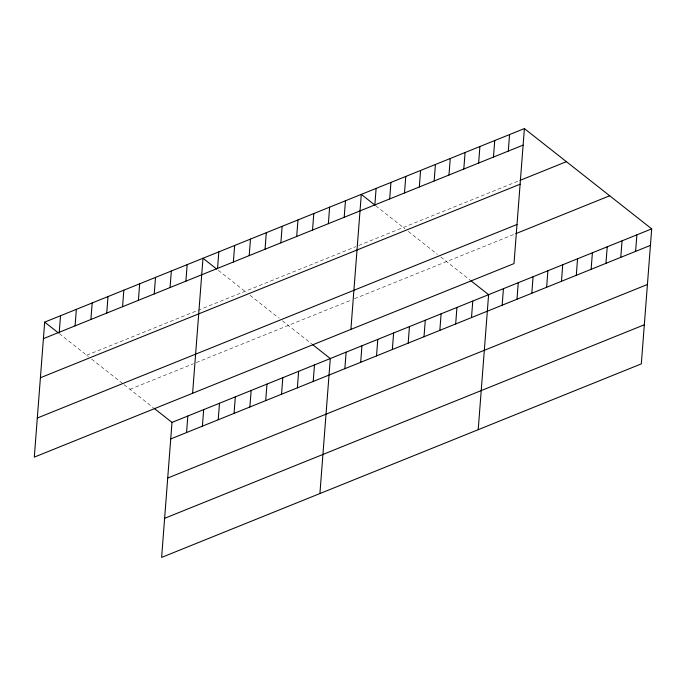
<?xml version="1.0" encoding="UTF-8"?>
<svg xmlns="http://www.w3.org/2000/svg" width="686" height="686" viewBox="0 0 686 686"><rect width="100%" height="100%" fill="white"/><g stroke="black" fill="none" stroke-linecap="round" stroke-linejoin="round"><path stroke-width="0.51" stroke-dasharray="3.43 2.57" d="M86.702 355.219L355.811 246.643M358.778 245.442L518.95 180.812M129.988 389.314L193.306 363.769M196.273 362.568L351.609 299.902M354.576 298.702L515.786 233.66M375.834 205.843L404.972 228.79M408.299 231.414L437.436 254.36M440.764 256.984L470.021 280.034M218.337 270.344L246.668 292.656M249.996 295.28L279.133 318.235M282.46 320.859L311.718 343.9M59.228 333.576L88.365 356.531M91.692 359.155L123.326 384.074M124.157 384.726L153.415 407.776"/><path stroke-width="1.03" d="M44.684 322.12L34.3 457.133L514.003 263.587L524.387 128.582L44.684 322.12L58.421 332.942M59.245 332.264L60.522 315.74M75.074 325.876L76.352 309.352M90.904 319.487L92.181 302.963M106.742 313.099L108.011 296.575M122.571 306.711L123.84 290.187M138.401 300.322L139.67 283.798M154.23 293.942L155.499 277.418M170.059 287.554L171.329 271.03M154.23 408.41L171.997 422.413L161.613 557.418L641.316 363.88L651.7 228.867L524.387 128.582M185.889 281.166L187.158 264.642M186.558 432.549L187.827 416.025M192.603 393.267L202.987 258.253L216.725 269.075M202.387 426.16L203.665 409.636M217.548 268.389L218.817 251.865M218.217 419.772L219.494 403.248M233.377 262.001L234.646 245.477M234.046 413.384L235.324 396.86M249.207 255.621L250.476 239.088M249.875 407.004L251.153 390.48M265.036 249.232L266.314 232.708M265.714 400.615L266.983 384.091M280.866 242.844L282.143 226.32M281.543 394.227L282.812 377.703M296.695 236.456L297.973 219.932M297.372 387.839L298.642 371.315M312.524 230.067L313.802 213.543M313.202 381.45L314.471 364.926M328.362 223.679L329.632 207.155M319.916 493.551L330.3 358.538L312.524 344.544M344.192 217.291L345.461 200.766M344.861 368.682L346.13 352.158M350.898 329.391L361.29 194.387L375.028 205.2M360.69 362.294L361.959 345.77M374.848 204.925L376.117 188.401M376.52 355.905L377.789 339.381M389.674 198.94L390.943 182.416M392.349 349.517L393.618 332.993M404.5 192.963L405.769 176.439M419.326 186.978L420.595 170.454M408.179 343.129L409.448 326.605M434.152 180.993L435.421 164.469M424.008 336.74L425.286 320.216M448.978 175.016L450.256 158.492M439.837 330.36L441.115 313.828M463.805 169.03L465.082 152.506M455.667 323.972L456.945 307.448M478.639 163.045L479.908 146.521M471.505 317.584L472.774 301.06M493.466 157.068L494.735 140.544M478.211 429.685L488.603 294.671L470.828 280.668M508.292 151.083L509.561 134.559M502.161 305.21L503.43 288.686M516.987 299.233L518.256 282.709M531.813 293.248L533.082 276.724M546.639 287.262L547.908 270.738M561.465 281.286L562.734 264.762M576.291 275.3L577.561 258.776M591.118 269.315L592.395 252.791M605.944 263.338L607.221 246.814M620.779 257.353L622.048 240.829M635.605 251.376L636.874 234.852M43.415 338.644L523.118 145.106M519.945 180.418L566.404 161.673M40.405 377.746L520.108 184.2M37.31 418.031L517.004 224.485M515.786 233.66L609.691 195.767M171.997 422.413L651.7 228.867M170.728 438.937L650.431 245.391M167.718 478.039L647.421 284.493M164.623 518.324L644.317 324.778"/></g></svg>
